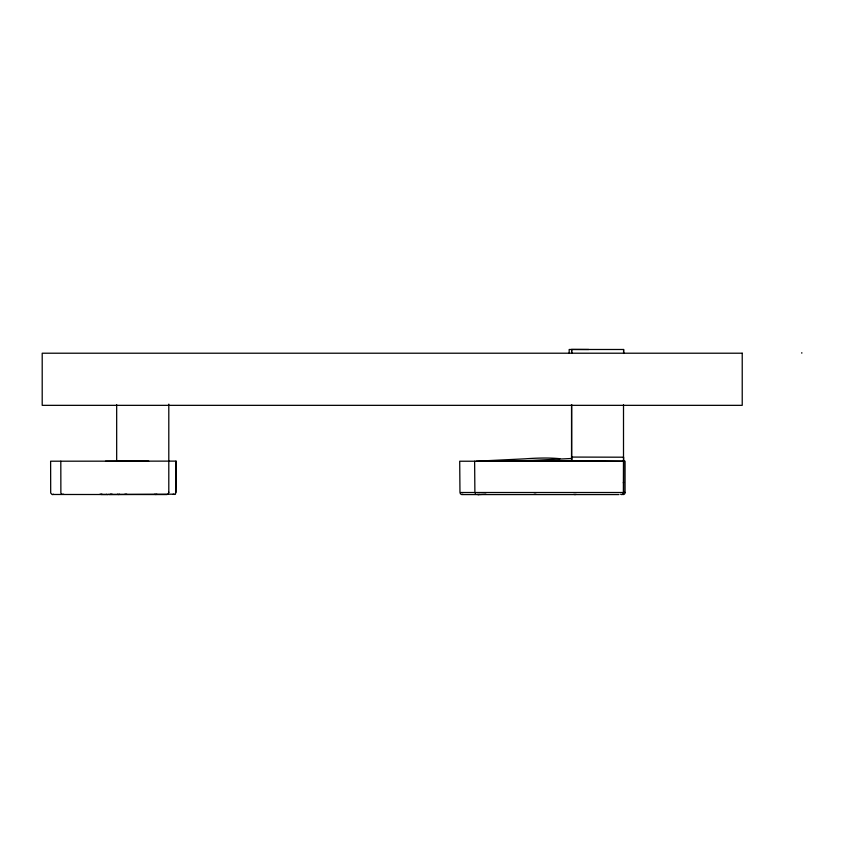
<?xml version="1.0" encoding="UTF-8"?>
<svg xmlns="http://www.w3.org/2000/svg" width="844" height="844" viewBox="0 0 844 844"><rect width="100%" height="100%" fill="white"/><g stroke="black" fill="none" stroke-linecap="round" stroke-linejoin="round"><path stroke-width="1.27" d="M571.652 349.49L571.641 353.309L571.652 349.427L588.732 349.49M622.218 494.278A1.867 1.867 0 0 0 625.066 492.474L625.066 461.204L623.547 460.898M571.631 460.982L571.652 457.068L623.611 457.205L623.505 492.506A1.899 1.888 59.7 0 1 620.614 494.278M623.6 353.277L623.611 349.49L569.173 349.49L569.173 353.393M175.594 493.846L176.037 461.119L50.619 461.204L50.693 492.991L52.022 494.478L166.943 494.552L168.336 493.93L168.8 492.231M462.86 494.278L461.351 494.5L460.159 493.529M536.056 494.278L534.052 494.289M53.541 494.257L52.539 494.552M63.722 494.257L61.728 494.267L60.873 492.991L60.81 461.204M101.987 494.183L99.982 494.194M112.125 494.183L110.131 494.194M126.811 494.257L124.817 494.267M175.225 494.183L109.066 494.478M571.504 458.492L524.578 460.782L476.058 461.225L525.126 458.83A606.119 77.49 -20.2 0 1 559.878 458.703M478.189 494.573L485.954 494.194M105.489 461.204L117.221 461.183M511.696 460.782L572.359 460.782M473.948 492.506L459.969 492.506L459.706 461.225L623.611 461.225L571.652 460.782M100.985 494.478L106.46 494.478M461.868 494.573L619.011 494.573M148.723 461.172L116.672 461.119L116.672 404.677M605.401 461.067L571.652 460.951L571.652 404.666M174.223 494.478L173.199 494.194M623.516 492.179L625.066 492.474M475.784 494.289L475.088 493.529M474.623 461.225L474.887 492.506L623.505 492.506L623.505 404.719M176.006 461.119L176.048 492.39M801.8 352.634L801.8 353.214M623.611 349.49L623.611 353.478M571.536 404.571L571.536 460.898M168.8 404.128L168.8 492.474M575.977 494.278A1.888 1.888 0 0 1 573.983 494.267M623.505 481.998A1.888 1.498 0 0 1 623.315 482.821M479.118 494.278A1.888 1.762 88.5 0 1 477.25 494.299M119.531 494.204A1.878 1.867 0 0 1 117.538 494.204M108.401 494.257A1.878 1.878 0 0 1 106.407 494.267M156.815 494.183A1.878 1.878 0 0 1 154.821 494.194M742.224 353.214L42.2 353.214L42.2 405.342L742.224 405.342L742.224 353.214"/></g></svg>
